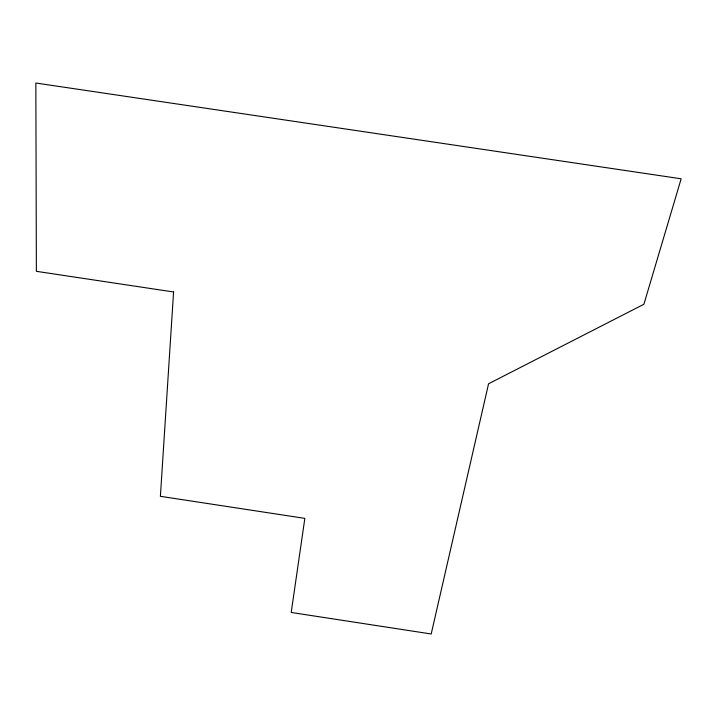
<?xml version="1.0" encoding="UTF-8"?>
<svg xmlns="http://www.w3.org/2000/svg" width="717" height="717" viewBox="0 0 717 717"><rect width="100%" height="100%" fill="white"/><g stroke="black" fill="none" stroke-linecap="round" stroke-linejoin="round"><path stroke-width="1.08" d="M173.577 291.971L160.393 496.316L304.85 518.373L291.21 612.461L431.195 633.98L488.564 383.765L643.902 304.259L681.15 178.793L35.85 83.02L36.37 271.322L173.577 291.971"/></g></svg>
